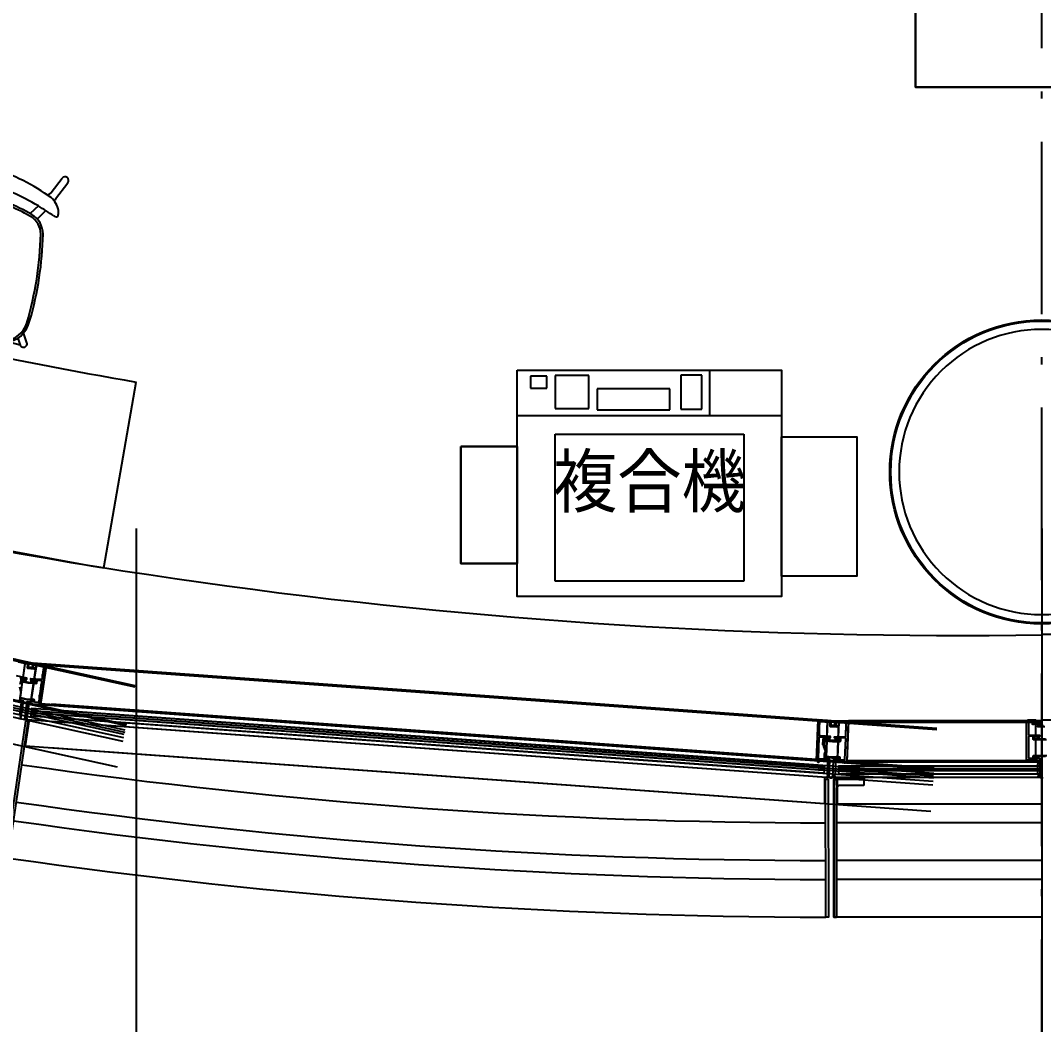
# Model space of a CAD drawing. Extents: x -120222 to -41942, y -19134 to 30932.
# Drawn here: x -90794 to -88083, y -8830 to -6168 of the extents above; entities that cross this region are included whole.
import ezdxf
from ezdxf.enums import TextEntityAlignment as Align

# ---------------------------------------------------------------- set-up
doc = ezdxf.new("R2010")
doc.units = 0
doc.header["$LTSCALE"] = 150
doc.header["$MEASUREMENT"] = 0
doc.header["$PDMODE"] = 1
doc.header["$PDSIZE"] = -2
doc.linetypes.add('ISO-10______', pattern=[4.699, 3.048, -0.762, 0.127, -0.762])
doc.layers.get('0').update_dxf_attribs({"linetype": 'CONTINUOUS'})
doc.layers.get('DEFPOINTS').update_dxf_attribs({"linetype": 'CONTINUOUS'})
for name, color, linetype in [('____-567', 7, 'CONTINUOUS'), ('_____', 7, 'CONTINUOUS'), ('_____-1', 7, 'CONTINUOUS'), ('____B', 7, 'CONTINUOUS'), ('___B', 7, 'CONTINUOUS')]:
    doc.layers.add(name, color=color, linetype=linetype)
doc.styles.get("Standard").update_dxf_attribs({"font": 'txt', "bigfont": 'BIGFONT.SHX'})
doc.dimstyles.new('KOYATSU-1', dxfattribs={"dimtxt": 116.375326, "dimasz": 75.111694, "dimexe": 0, "dimexo": 150, "dimgap": 150, "dimtad": 1, "dimdec": 1, "dimdsep": 46, "dimtxsty": 'Standard', "dimcen": 0, "dimadec": 0, "dimazin": 0, "dimtfac": 1, "dimtdec": 1, "dimtix": 1, "dimtmove": 2, "dimatfit": 3, "dimfxl": 1, "dimtolj": 1, "dimarcsym": 0})

# ---------------------------------------------------------------- blocks, each defined once
blk = doc.blocks.new('____-24')
at = {"color": 1, "linetype": 'Continuous'}
blk.add_line((-94538.6, -12665.5), (-94538.6, -12624), dxfattribs=at)
at = {"color": 1, "linetype": 'Continuous', "flags": 128}
blk.add_lwpolyline([(-94526.6, -12613.5), (-94526.6, -12613.5, -0.414214), (-94527.6, -12614.5), (-94555.6, -12614.5), (-94555.6, -12614.5, 0.414214), (-94557.6, -12616.5), (-94557.6, -12671), (-94557.6, -12671, 0.414214), (-94555.6, -12673), (-94528.6, -12673), (-94528.6, -12673, -0.414214), (-94527.6, -12674), (-94527.6, -12723.5), (-94527.6, -12723.5, -0.414214), (-94528.1, -12724), (-94532.1, -12724), (-94532.1, -12724, -0.414214), (-94532.6, -12723.5), (-94532.6, -12721.5), (-94532.6, -12721.5, -0.414214), (-94532.1, -12721), (-94531.6, -12721), (-94531.6, -12722), (-94529.9, -12722), (-94529.9, -12722, 0.414214), (-94529.4, -12721.5), (-94529.4, -12717), (-94529.4, -12717, 0.414214), (-94530.4, -12716), (-94532.1, -12716), (-94532.1, -12717), (-94532.6, -12717), (-94532.6, -12717, -0.414214), (-94533.1, -12716.5), (-94533.1, -12688.7), (-94532.3, -12688.7), (-94532.3, -12688.7, 0.414214), (-94531.8, -12688.2), (-94531.8, -12686.2), (-94531.8, -12686.2, 0.414214), (-94532.3, -12685.7), (-94532.6, -12685.7), (-94532.6, -12685.7, -0.414214), (-94533.1, -12685.2), (-94533.1, -12681), (-94533.1, -12681, 0.414214), (-94536.1, -12678), (-94556.3, -12678), (-94556.3, -12679.5), (-94555.4, -12679.5), (-94555.4, -12679.5, -0.414214), (-94555.1, -12679.8), (-94555.1, -12680.4), (-94555.1, -12680.4, -0.182676), (-94555.1, -12680.6), (-94555.9, -12681.5), (-94555.9, -12681.5, -0.451416), (-94558.2, -12681.5), (-94559, -12680.6), (-94559, -12680.6, -0.182676), (-94559.1, -12680.4), (-94559.1, -12679.8), (-94559.1, -12679.8, -0.414214), (-94558.8, -12679.5), (-94557.8, -12679.5), (-94557.8, -12678), (-94562.3, -12678), (-94562.3, -12678, -0.414214), (-94562.6, -12677.7), (-94562.6, -12574.5), (-94562.6, -12574.5, -0.414214), (-94562.1, -12574), (-94528.1, -12574), (-94528.1, -12574, -0.414214), (-94527.6, -12574.5), (-94527.6, -12584), (-94527.6, -12584, -0.414214), (-94528.1, -12584.5), (-94530.6, -12584.5), (-94530.6, -12584.5, -0.414214), (-94531.1, -12584), (-94531.1, -12578.5), (-94531.1, -12578.5, 0.414214), (-94531.6, -12578), (-94536, -12578), (-94536, -12578, 0.48712), (-94537, -12579.2), (-94537, -12579.2, -0.185154), (-94537.4, -12583), (-94537.4, -12583, -0.276984), (-94538.3, -12583.5), (-94539.9, -12583.5), (-94539.9, -12583.5, -0.697861), (-94540.3, -12582.6), (-94540.3, -12582.6, 0.059473), (-94539.8, -12582.1), (-94539.8, -12582.1, -0.246102), (-94539.4, -12581.9), (-94539.4, -12581.9, 0.345929), (-94538.7, -12581.4, 0.345929), (-94539.1, -12580.6), (-94539.1, -12580.6, -0.246102), (-94539.3, -12580.2), (-94539.3, -12580.2, 0.078486), (-94539.5, -12579.4), (-94539.5, -12579.4, -0.246102), (-94539.5, -12578.9), (-94539.5, -12578.9, 0.345929), (-94539.6, -12578, 0.345929), (-94540.5, -12577.9), (-94540.5, -12577.9, -0.246102), (-94540.9, -12578), (-94540.9, -12578, 0.212332), (-94543.2, -12578), (-94543.2, -12578, -0.246102), (-94543.6, -12577.9), (-94543.6, -12577.9, 0.345929), (-94544.5, -12578, 0.345929), (-94544.6, -12578.9), (-94544.6, -12578.9, -0.246102), (-94544.6, -12579.4), (-94544.6, -12579.4, 0.078486), (-94544.8, -12580.2), (-94544.8, -12580.2, -0.246102), (-94545.1, -12580.6), (-94545.1, -12580.6, 0.345929), (-94545.4, -12581.4, 0.345929), (-94544.7, -12581.9), (-94544.7, -12581.9, -0.246102), (-94544.3, -12582.1), (-94544.3, -12582.1, 0.059473), (-94543.8, -12582.6), (-94543.8, -12582.6, -0.697861), (-94544.2, -12583.5), (-94545.8, -12583.5), (-94545.8, -12583.5, -0.276984), (-94546.7, -12583), (-94546.7, -12583, -0.185154), (-94547.2, -12579.2), (-94547.2, -12579.2, 0.48712), (-94548.1, -12578), (-94557.6, -12578), (-94557.6, -12610), (-94557.6, -12610, 0.414214), (-94555.6, -12612), (-94527.6, -12612), (-94527.6, -12612, -0.414214), (-94526.6, -12613)], format="xyb", close=True, dxfattribs=at)
blk.add_lwpolyline([(-94538.6, -12612), (-94538.6, -12572), (-94560.1, -12572)], dxfattribs=at)
for points in [[(-94512.6, -12668.5), (-94535.9, -12668.5), (-94535.9, -12668.5, 0.414214), (-94536.4, -12669), (-94536.4, -12670.5), (-94536.4, -12670.5, -0.414214), (-94537.4, -12671.5), (-94538.6, -12671.5), (-94538.6, -12671.5, -0.414214), (-94539.4, -12670.7), (-94539.4, -12670.3), (-94539.4, -12670.3, -0.414214), (-94539.1, -12670), (-94538.4, -12670), (-94538.4, -12670, 0.414214), (-94537.9, -12669.5), (-94537.9, -12669), (-94537.9, -12669, 0.414214), (-94538.4, -12668.5), (-94542.8, -12668.5), (-94542.8, -12668.5, 0.414214), (-94543.3, -12669), (-94543.3, -12669.5), (-94543.3, -12669.5, 0.414214), (-94542.8, -12670), (-94542.1, -12670), (-94542.1, -12670, -0.414214), (-94541.8, -12670.3), (-94541.8, -12670.7), (-94541.8, -12670.7, -0.414214), (-94542.6, -12671.5), (-94543.8, -12671.5), (-94543.8, -12672), (-94543.8, -12672, -0.414214), (-94544.3, -12672.5), (-94544.8, -12672.5), (-94544.8, -12672.5, -0.414214), (-94545.3, -12672), (-94545.3, -12667.5), (-94545.3, -12667.5, -0.414214), (-94543.3, -12665.5), (-94509.1, -12665.5)], [(-94509.6, -12624), (-94543.3, -12624), (-94543.3, -12624, -0.414214), (-94545.3, -12622), (-94545.3, -12616.5), (-94545.3, -12616.5, -0.414214), (-94544.8, -12616), (-94544.3, -12616), (-94544.3, -12616, -0.414214), (-94543.8, -12616.5), (-94543.8, -12618), (-94541.1, -12618), (-94541.1, -12618, -0.414214), (-94540.8, -12618.3), (-94540.8, -12619.2), (-94540.8, -12619.2, -0.414214), (-94541.1, -12619.5), (-94543.3, -12619.5), (-94543.3, -12621), (-94543.3, -12621, 0.414214), (-94542.8, -12621.5), (-94532.8, -12621.5), (-94532.8, -12621.5, 0.414214), (-94532.3, -12621), (-94532.3, -12619.5), (-94534.5, -12619.5), (-94534.5, -12619.5, -0.414214), (-94534.8, -12619.2), (-94534.8, -12618.3), (-94534.8, -12618.3, -0.414214), (-94534.5, -12618), (-94531.8, -12618), (-94531.8, -12616.5), (-94531.8, -12616.5, -0.414214), (-94531.3, -12616), (-94530.8, -12616), (-94530.8, -12616, -0.414214), (-94530.3, -12616.5), (-94530.3, -12621), (-94530.3, -12621, 0.414214), (-94529.8, -12621.5), (-94512.6, -12621.5)], [(-94514.6, -12589.5), (-94532.3, -12589.5), (-94532.3, -12589.5, -0.414214), (-94534.1, -12587.7, -0.414214), (-94532.3, -12586), (-94517.6, -12586)]]:
    blk.add_lwpolyline(points, format="xyb", dxfattribs=at)
at = {"color": 1, "linetype": 'Continuous'}
blk.add_circle((-94522.6, -12724), 2, dxfattribs=at)
blk.add_circle((-94522.6, -12724), 2, dxfattribs=at)
blk = doc.blocks.new('____-25')
at = {"color": 1, "linetype": 'Continuous'}
for p, q in [((-99238.1, -11975.1), (-96926.6, -12483.8)), ((-99267.4, -12073), (-96948.5, -12583.4)), ((-97222.2, -12458.7), (-97216.8, -12420.9)), ((-97187.2, -12425.2), (-97192.8, -12462.9)), ((-97161.2, -12426.1), (-94800.4, -12596.9)), ((-95116.4, -12574), (-97147.2, -12427.1)), ((-97228.8, -12504.8), (-97224, -12470.6)), ((-97193.2, -12465.4), (-97201.7, -12523.5)), ((-97176.1, -12527.3), (-94807.8, -12698.6)), ((-95120, -12676), (-97147.6, -12529.4)), ((-95090.8, -12576.9), (-95092.2, -12614.9)), ((-95060.7, -12578), (-95062.1, -12616)), ((-95034.9, -12577), (-94522.6, -12577)), ((-95092.6, -12626.9), (-95094.1, -12668.4)), ((-95062.5, -12628), (-95064, -12669.5)), ((-95095.8, -12670.8), (-95095.8, -12675.8)), ((-95038.6, -12679), (-94522.6, -12679)), ((-95066.5, -12744), (-95066.5, -12729)), ((-94522.6, -12844), (-95066.5, -12844)), ((-94522.6, -12944), (-95066.5, -12944)), ((-94522.6, -12994), (-95066.5, -12994)), ((-94522.6, -13094), (-95066.5, -13094))]:
    blk.add_line(p, q, dxfattribs=at)
at = {"color": 1, "linetype": 'Continuous', "flags": 128}
for points in [[(-96925.9, -12480.9), (-99237.5, -11972.1), (-99268.3, -12075.9), (-96949.1, -12586.4)], [(-96951.7, -12598.1), (-99293.2, -12082.7), (-99294.5, -12088.6), (-96953, -12603.9)], [(-99304, -12111.1), (-99324, -12178.4), (-96973.2, -12695.7)], [(-99308.5, -12109.6), (-99308.6, -12110.1), (-96958.2, -12627.4)], [(-96954.3, -12609.8), (-99295.8, -12094.5), (-99297.5, -12102.3), (-96956, -12617.6)], [(-97234.8, -12566.5), (-97228.2, -12567.9), (-97221.4, -12521.3), (-97230.9, -12519.2), (-97216.3, -12417), (-97241.4, -12411.4)], [(-97211.5, -12569.9), (-97218.3, -12569.4), (-97211.5, -12522.7), (-97201.7, -12523.5), (-97186.6, -12421.3), (-97160.9, -12423.1)], [(-94800.2, -12593.9), (-97160.9, -12423.1), (-97176.5, -12530.3), (-94808, -12701.6)], [(-97147.2, -12424.1), (-95116.3, -12571), (-95120.2, -12679), (-97147.6, -12532.4)], [(-97232.2, -12483.5), (-97228.2, -12498.7), (-97230, -12511.3)], [(-94809.7, -12725.6), (-97201, -12552.6), (-97201.6, -12560.6), (-94810.3, -12733.5)], [(-94808.9, -12713.6), (-97200.2, -12540.6), (-97200.6, -12546.6), (-94809.3, -12719.6)], [(-97147.6, -12544.4), (-95098.8, -12692.6), (-95099.2, -12698.6), (-97147.6, -12550.4)], [(-97206.8, -12570.2), (-97216.8, -12639.7), (-94816.1, -12813.3)], [(-97211.4, -12569.4), (-97211.5, -12569.9), (-94811, -12743.5)], [(-97147.7, -12574.5), (-95092.4, -12723.2), (-95092.4, -12722.7)], [(-97147.6, -12556.4), (-95099.7, -12704.6), (-95100.3, -12712.6), (-97147.6, -12564.5)], [(-95092.4, -12723.2), (-95086, -12723.6), (-95084.3, -12676.6), (-95094.3, -12675.9), (-95090.7, -12572.9), (-95116.3, -12571)], [(-95069.6, -12724), (-95076, -12724), (-95074.3, -12677), (-95064.3, -12677), (-95060.5, -12574), (-95034.8, -12574)], [(-94522.6, -12574), (-95034.8, -12574), (-95038.8, -12682), (-94522.6, -12682)], [(-97152.7, -12644.3), (-95097.5, -12793), (-95097.5, -12722.8)], [(-94522.6, -12694), (-95061, -12694), (-95061, -12700), (-94522.6, -12700)], [(-94522.6, -12706), (-95061, -12706), (-95061, -12714), (-94522.6, -12714)], [(-95066.5, -12744), (-95066.5, -13094), (-95073.5, -13094), (-95073.5, -12729), (-95064.5, -12729)], [(-94522.6, -12724), (-95069.6, -12724), (-95069.6, -12723.5)], [(-94522.6, -12724), (-95064.5, -12724), (-95064.5, -12794), (-94522.6, -12794)]]:
    blk.add_lwpolyline(points, dxfattribs=at)
for points in [[(-97235.4, -12416.9), (-97210.9, -12422.2), (-97210.9, -12422.2, -0.393281), (-97210.1, -12423.4), (-97211.5, -12432.5), (-97211.5, -12432.5, 0.414214), (-97210.6, -12433.7), (-97193.8, -12436.1), (-97193.8, -12436.1, 0.414214), (-97192.1, -12434.9, 0.414214), (-97193.4, -12433.2), (-97207.7, -12431.1), (-97207.7, -12431.1, -0.414214), (-97208.1, -12430.5), (-97206.5, -12419.6), (-97206.5, -12419.6, 0.393281), (-97206.9, -12419), (-97240.2, -12411.7)], [(-97250.7, -12520), (-97228.4, -12524.9), (-97228.4, -12524.9, -0.393281), (-97227.6, -12526), (-97232, -12555.8)], [(-97230.2, -12559.3, -0.414214), (-97229.4, -12560.5), (-97230.3, -12564.4)], [(-97233.8, -12566.7), (-97228.7, -12567.8), (-97228.7, -12567.8, 0.435461), (-97228.1, -12567.4), (-97221.5, -12522.2), (-97221.5, -12522.2, 0.393281), (-97222.3, -12521.1), (-97232.7, -12518.8)], [(-97229.7, -12460.6, -0.414214), (-97228.5, -12459.8), (-97213.4, -12463.2), (-97213.4, -12463.2, 0.435461), (-97212.8, -12462.7), (-97212.6, -12461.3), (-97212.6, -12461.3, 0.393281), (-97213, -12460.7), (-97240.1, -12454.7)], [(-97229.6, -12511.8), (-97215.4, -12514.9), (-97195.1, -12516.4), (-97195.1, -12516.4, -0.414214), (-97193.3, -12518.6), (-97193.5, -12521.6), (-97193.5, -12521.6, -0.414214), (-97194.6, -12522.5), (-97196.3, -12522.4), (-97196.3, -12522.4, -0.414214), (-97197, -12521.5), (-97197, -12521.1), (-97197, -12521.1, -0.414214), (-97196.6, -12520.8), (-97195.9, -12520.9), (-97195.9, -12520.9, 0.414214), (-97195.4, -12520.4), (-97195.4, -12519.9), (-97195.4, -12519.9, 0.414214), (-97195.8, -12519.4), (-97200.2, -12519.1), (-97200.2, -12519.1, 0.414214), (-97200.8, -12519.5), (-97200.8, -12520), (-97200.8, -12520, 0.414214), (-97200.3, -12520.6), (-97199.6, -12520.6), (-97199.6, -12520.6, -0.414214), (-97199.4, -12520.9), (-97199.4, -12521.3), (-97199.4, -12521.3, -0.414214), (-97200.2, -12522.1), (-97201.4, -12522), (-97201.4, -12522, -0.414214), (-97202.4, -12520.9), (-97202.2, -12518.9), (-97202.2, -12518.9, 0.414214), (-97202.7, -12518.4), (-97215.7, -12517.4), (-97232.4, -12513.8)], [(-97229.9, -12461.6, -0.414214), (-97229.3, -12461.2), (-97228.8, -12461.3), (-97228.8, -12461.3, -0.414214), (-97228.5, -12461.9), (-97228.8, -12463.4), (-97226.1, -12463.9), (-97226.1, -12463.9, -0.414214), (-97225.9, -12464.3), (-97226.1, -12465.2), (-97226.1, -12465.2, -0.414214), (-97226.5, -12465.4), (-97228.6, -12464.9), (-97228.9, -12466.4), (-97228.9, -12466.4, 0.414214), (-97228.6, -12467), (-97218.8, -12469.1), (-97218.8, -12469.1, 0.414214), (-97218.2, -12468.8), (-97217.9, -12467.3), (-97220, -12466.8), (-97220, -12466.8, -0.414214), (-97220.3, -12466.5), (-97220.1, -12465.6), (-97220.1, -12465.6, -0.414214), (-97219.7, -12465.4), (-97217.1, -12465.9), (-97216.7, -12464.5), (-97216.7, -12464.5, -0.414214), (-97216.1, -12464.1), (-97215.7, -12464.2), (-97215.7, -12464.2, -0.414214), (-97215.3, -12464.8), (-97216.2, -12469.2), (-97216.2, -12469.2, 0.414214), (-97215.9, -12469.8), (-97209, -12471.3), (-97202, -12471.8), (-97202, -12471.8, 0.414214), (-97201.5, -12471.3), (-97201.2, -12466.9), (-97201.2, -12466.9, -0.414214), (-97200.6, -12466.4), (-97200.2, -12466.4), (-97200.2, -12466.4, -0.414214), (-97199.7, -12467), (-97199.8, -12468.5), (-97197.1, -12468.7), (-97197.1, -12468.7, -0.414214), (-97196.8, -12469), (-97196.9, -12469.9), (-97196.9, -12469.9, -0.414214), (-97197.2, -12470.1), (-97199.4, -12470), (-97199.5, -12471.5), (-97199.5, -12471.5, 0.414214), (-97199.1, -12472), (-97189.1, -12472.7), (-97189.1, -12472.7, 0.414214), (-97188.5, -12472.3), (-97188.4, -12470.8), (-97190.6, -12470.6), (-97190.6, -12470.6, -0.414214), (-97190.9, -12470.3), (-97190.8, -12469.4), (-97190.8, -12469.4, -0.414214), (-97190.5, -12469.1), (-97187.8, -12469.3), (-97187.7, -12467.8), (-97187.7, -12467.8, -0.414214), (-97187.2, -12467.4), (-97186.7, -12467.4), (-97186.7, -12467.4, -0.414214), (-97186.2, -12467.9), (-97186.6, -12473.4), (-97186.6, -12473.4, -0.414214), (-97188.8, -12475.3), (-97209.4, -12473.8), (-97228.6, -12469.5), (-97228.6, -12469.5, 0.414214), (-97229.2, -12469.9), (-97230.8, -12477.1)], [(-95111.6, -12597.7), (-95111.8, -12597.5), (-95111.5, -12597.3), (-95111.4, -12592.7), (-95111.6, -12592.5), (-95111.4, -12592.3), (-95110.8, -12576.5), (-95110.8, -12576.5, -0.42499), (-95109.7, -12575.5), (-95084.8, -12577.3), (-95084.8, -12577.3, -0.403519), (-95083.9, -12578.4), (-95084.2, -12587.5), (-95084.2, -12587.5, 0.414214), (-95083.2, -12588.5), (-95066.2, -12589.1), (-95066.2, -12589.1, 0.414214), (-95064.7, -12587.7), (-95064.7, -12587.7, 0.414214), (-95066.1, -12586.1), (-95066.1, -12586.1), (-95080.6, -12585.6), (-95080.6, -12585.6, -0.414214), (-95081.1, -12585.1), (-95080.7, -12574.1), (-95080.7, -12574.1, 0.403519), (-95081.2, -12573.6), (-95115.1, -12571.1), (-95115.1, -12571.1, 0.42499), (-95115.6, -12571.6), (-95119.4, -12678.6), (-95119.4, -12678.6, 0.403519), (-95119, -12679.1), (-95115.2, -12679.4), (-95115.3, -12680.9), (-95116.3, -12680.8), (-95116.3, -12680.8, 0.414214), (-95116.6, -12681.1), (-95116.6, -12681.7), (-95116.6, -12681.7, 0.182676), (-95116.6, -12681.9), (-95115.8, -12682.9), (-95115.8, -12682.9, 0.451416), (-95113.6, -12683), (-95112.7, -12682.2), (-95112.7, -12682.2, 0.182676), (-95112.6, -12682), (-95112.6, -12681.4), (-95112.6, -12681.4, 0.414214), (-95112.9, -12681.1), (-95113.8, -12681), (-95113.7, -12679.5), (-95091, -12681.2), (-95091, -12681.2, -0.403519), (-95090, -12682.2), (-95091.1, -12712.2), (-95091.4, -12715.9), (-95091.4, -12715.9, 0.414214), (-95091.1, -12716.2), (-95089.9, -12716.3), (-95089.9, -12715.6), (-95089.9, -12715.6, -0.414214), (-95089.5, -12715.3), (-95088.8, -12715.4), (-95088.8, -12715.4, -0.414214), (-95087.9, -12716.5), (-95088.2, -12720.5), (-95088.2, -12720.5, -0.414214), (-95089.3, -12721.4), (-95090, -12721.3), (-95090, -12721.3, -0.414214), (-95090.2, -12721), (-95090.2, -12720.3), (-95091.4, -12720.2), (-95091.4, -12720.2, 0.414214), (-95091.7, -12720.5), (-95091.9, -12722.7), (-95091.9, -12722.7, 0.414214), (-95091.4, -12723.2), (-95086.5, -12723.6), (-95086.5, -12723.6, 0.42499), (-95086, -12723.1), (-95084.4, -12677.6), (-95084.4, -12677.6, 0.403519), (-95085.3, -12676.5), (-95095.9, -12675.8), (-95095.9, -12675.8, -0.403519), (-95096.8, -12674.8), (-95096.3, -12661.2), (-95096.3, -12661.2, 0.414214), (-95096.8, -12660.7), (-95098.8, -12660.6), (-95099.3, -12661.1), (-95099.6, -12668.6), (-95099.1, -12669.1), (-95099.3, -12674.5), (-95099.3, -12674.5, -0.42499), (-95100.4, -12675.5), (-95113.3, -12674.5), (-95113.3, -12674.5, -0.403519), (-95114.3, -12673.5), (-95112.3, -12618), (-95112.3, -12618, -0.42499), (-95110.1, -12616.1), (-95102.9, -12616.6), (-95102.9, -12616.6, -0.414214), (-95102, -12617.7), (-95102.6, -12626.2), (-95103.2, -12626.6), (-95103.7, -12633.6), (-95103.2, -12634.1), (-95101.2, -12634.3), (-95101.2, -12634.3, 0.414214), (-95100.7, -12633.8), (-95099.5, -12617.9), (-95099.5, -12617.9, -0.414214), (-95098.5, -12616.9), (-95082.8, -12618.1), (-95082.8, -12618.1, 0.42499), (-95082.2, -12617.6), (-95082.2, -12616.1), (-95082.2, -12616.1, 0.403519), (-95082.7, -12615.6), (-95110.2, -12613.6), (-95110.2, -12613.6, -0.403519), (-95112, -12611.5), (-95111.6, -12597.7)], [(-95041.5, -12600.3), (-95041.3, -12600.1), (-95041.5, -12599.9), (-95041.3, -12595.3), (-95041.1, -12595.1), (-95041.3, -12594.9), (-95040.7, -12579), (-95040.7, -12579, 0.42499), (-95041.7, -12578), (-95066.7, -12578), (-95066.7, -12578, 0.403519), (-95067.7, -12578.9), (-95067.9, -12583.1), (-95067.9, -12583.1, -0.414214), (-95068.9, -12584), (-95069.9, -12584), (-95069.9, -12584, -0.414214), (-95070.9, -12583), (-95070.5, -12574.5), (-95070.5, -12574.5, -0.403519), (-95070, -12574), (-95036, -12574), (-95036, -12574, -0.42499), (-95035.5, -12574.5), (-95039.4, -12681.5), (-95039.4, -12681.5, -0.403519), (-95039.9, -12682), (-95043.7, -12682), (-95043.7, -12683.5), (-95042.8, -12683.5), (-95042.8, -12683.5, -0.414214), (-95042.5, -12683.8), (-95042.5, -12684.4), (-95042.5, -12684.4, -0.182676), (-95042.5, -12684.6), (-95043.3, -12685.5), (-95043.3, -12685.5, -0.451416), (-95045.6, -12685.5), (-95046.4, -12684.6), (-95046.4, -12684.6, -0.182676), (-95046.5, -12684.4), (-95046.5, -12683.8), (-95046.5, -12683.8, -0.414214), (-95046.2, -12683.5), (-95045.2, -12683.5), (-95045.2, -12682), (-95068, -12682), (-95068, -12682, 0.403519), (-95069, -12682.9), (-95070.1, -12713), (-95070.1, -12716.7), (-95070.1, -12716.7, -0.414214), (-95070.4, -12717), (-95071.6, -12717), (-95071.6, -12716.3), (-95071.6, -12716.3, 0.414214), (-95071.9, -12716), (-95072.6, -12716), (-95072.6, -12716, 0.414214), (-95073.6, -12717), (-95073.6, -12721), (-95073.6, -12721, 0.414214), (-95072.6, -12722), (-95071.9, -12722), (-95071.9, -12722, 0.414214), (-95071.6, -12721.7), (-95071.6, -12721), (-95070.4, -12721), (-95070.4, -12721, -0.414214), (-95070.1, -12721.3), (-95070.1, -12723.5), (-95070.1, -12723.5, -0.414214), (-95070.6, -12724), (-95075.5, -12724), (-95075.5, -12724, -0.42499), (-95076, -12723.5), (-95074.3, -12677.9), (-95074.3, -12677.9, -0.403519), (-95073.3, -12677), (-95045.2, -12677), (-95045.2, -12677, 0.403519), (-95044.2, -12676), (-95042.2, -12620.6), (-95042.2, -12620.6, 0.42499), (-95044.2, -12618.5), (-95071.6, -12618.5), (-95071.6, -12618.5, -0.42499), (-95072.1, -12618), (-95072.1, -12616.5), (-95072.1, -12616.5, -0.403519), (-95071.6, -12616), (-95044, -12616), (-95044, -12616, 0.403519), (-95042, -12614.1), (-95041.5, -12600.3)]]:
    blk.add_lwpolyline(points, format="xyb", dxfattribs=at)
for points in [[(-97169.6, -12444.7), (-97169.9, -12444.9), (-97170.8, -12451.5), (-97171.1, -12451.5), (-97171.1, -12451.5, 0.414214), (-97171.7, -12451.9), (-97172.4, -12462.4), (-97172.4, -12462.6), (-97172.4, -12462.6, -0.393281), (-97174.6, -12464.3), (-97202.2, -12462.3), (-97202.2, -12462.3, 0.393281), (-97202.8, -12462.7), (-97203, -12464.2), (-97203, -12464.2, 0.435461), (-97202.5, -12464.7), (-97175.2, -12466.7), (-97175.2, -12466.7, -0.435461), (-97173.4, -12469), (-97174.7, -12478.3), (-97175, -12478.3), (-97175, -12478.3, 0.414214), (-97175.5, -12478.7), (-97176.3, -12489.2), (-97178.8, -12506.1), (-97179, -12506), (-97179, -12506, 0.414214), (-97179.6, -12506.5), (-97180.3, -12517), (-97181.4, -12524), (-97181.4, -12524, -0.393281), (-97182.4, -12524.9), (-97210.6, -12522.8), (-97210.6, -12522.8, 0.393281), (-97211.6, -12523.7), (-97218.2, -12568.9), (-97218.2, -12568.9, 0.435461), (-97217.7, -12569.4), (-97212.5, -12569.8), (-97212.5, -12569.8, 0.414214), (-97211.9, -12569.3), (-97211.8, -12567.1), (-97211.8, -12567.1, 0.414214), (-97212.1, -12566.8), (-97213.2, -12566.7), (-97213.3, -12567.4), (-97213.3, -12567.4, -0.414214), (-97213.6, -12567.7), (-97214.3, -12567.7), (-97214.3, -12567.7, -0.414214), (-97215.2, -12566.6), (-97215, -12562.6), (-97215, -12562.6, -0.414214), (-97213.9, -12561.7), (-97213.2, -12561.7), (-97213.2, -12561.7, -0.414214), (-97212.9, -12562), (-97213, -12562.7), (-97211.8, -12562.8), (-97211.8, -12562.8, 0.414214), (-97211.4, -12562.6), (-97211.2, -12558.9), (-97206.8, -12529), (-97206.8, -12529, -0.393281), (-97205.8, -12528.2), (-97182.9, -12529.8), (-97183.1, -12531.3), (-97184, -12531.3), (-97184, -12531.3, 0.414214), (-97184.3, -12531.5), (-97184.4, -12532.1), (-97184.4, -12532.1, 0.182676), (-97184.3, -12532.3), (-97183.6, -12533.3), (-97183.6, -12533.3, 0.451416), (-97181.3, -12533.4), (-97180.5, -12532.6), (-97180.5, -12532.6, 0.182676), (-97180.4, -12532.4), (-97180.3, -12531.8), (-97180.3, -12531.8, 0.414214), (-97180.6, -12531.5), (-97181.6, -12531.4), (-97181.4, -12529.9), (-97177.7, -12530.2), (-97177.7, -12530.2, 0.393281), (-97177.1, -12529.8), (-97161.7, -12423.6), (-97161.7, -12423.6, 0.435461), (-97162.2, -12423), (-97196.2, -12420.6), (-97196.2, -12420.6, 0.393281), (-97196.7, -12421), (-97197.9, -12429.5), (-97197.9, -12429.5, 0.414214), (-97197.1, -12430.6), (-97196.1, -12430.7), (-97196.1, -12430.7, 0.414214), (-97195, -12429.9), (-97194.4, -12425.7), (-97194.4, -12425.7, -0.393281), (-97193.3, -12424.8), (-97168.3, -12426.6), (-97168.3, -12426.6, -0.435461), (-97167.4, -12427.8), (-97169.8, -12444.5)], [(-95098.4, -12634.5), (-95098.2, -12634.3), (-95097.7, -12627), (-95097.7, -12627, -0.414214), (-95097.2, -12626.6), (-95077.6, -12628), (-95057, -12628), (-95057, -12628, 0.414214), (-95055, -12626), (-95055, -12620.5), (-95055, -12620.5, 0.414214), (-95055.5, -12620), (-95056, -12620), (-95056, -12620, 0.414214), (-95056.5, -12620.5), (-95056.5, -12622), (-95059.2, -12622), (-95059.2, -12622, 0.414214), (-95059.5, -12622.3), (-95059.5, -12623.2), (-95059.5, -12623.2, 0.414214), (-95059.2, -12623.5), (-95057, -12623.5), (-95057, -12625), (-95057, -12625, -0.414214), (-95057.5, -12625.5), (-95067.5, -12625.5), (-95067.5, -12625.5, -0.414214), (-95068, -12625), (-95068, -12623.5), (-95065.8, -12623.5), (-95065.8, -12623.5, 0.414214), (-95065.5, -12623.2), (-95065.5, -12622.3), (-95065.5, -12622.3, 0.414214), (-95065.8, -12622), (-95068.5, -12622), (-95068.5, -12620.5), (-95068.5, -12620.5, 0.414214), (-95069, -12620), (-95069.5, -12620), (-95069.5, -12620, 0.414214), (-95070, -12620.5), (-95070, -12625), (-95070, -12625, -0.414214), (-95070.5, -12625.5), (-95077.5, -12625.5), (-95084.5, -12625), (-95084.5, -12625, -0.414214), (-95085, -12624.4), (-95084.6, -12619.9), (-95084.6, -12619.9, 0.414214), (-95085.1, -12619.4), (-95085.6, -12619.4), (-95085.6, -12619.4, 0.414214), (-95086.1, -12619.8), (-95086.2, -12621.3), (-95088.9, -12621.1), (-95088.9, -12621.1, 0.414214), (-95089.3, -12621.4), (-95089.3, -12622.3), (-95089.3, -12622.3, 0.414214), (-95089, -12622.6), (-95086.9, -12622.8), (-95087, -12624.3), (-95087, -12624.3, -0.414214), (-95087.5, -12624.8), (-95097.5, -12624), (-95097.5, -12624, -0.414214), (-95097.9, -12623.5), (-95097.8, -12622), (-95095.6, -12622.2), (-95095.6, -12622.2, 0.414214), (-95095.3, -12621.9), (-95095.2, -12621), (-95095.2, -12621, 0.414214), (-95095.5, -12620.7), (-95098.2, -12620.5), (-95098.1, -12619), (-95098.1, -12619, 0.414214), (-95098.6, -12618.4), (-95099.1, -12618.4), (-95099.1, -12618.4, 0.414214), (-95099.6, -12618.9), (-95100.7, -12634.6), (-95102.7, -12634.5), (-95102.7, -12634.5, 0.414214), (-95103.3, -12634.9), (-95103.4, -12636.4), (-95103.4, -12636.4, 0.414214), (-95102.9, -12637), (-95100.9, -12637.1), (-95101.2, -12641.3), (-95096.1, -12655.7), (-95096.2, -12657.9), (-95098.2, -12657.9), (-95098.2, -12657.9, 0.414214), (-95098.7, -12658.3), (-95098.8, -12659.8), (-95098.8, -12659.8, 0.414214), (-95098.3, -12660.4), (-95096.3, -12660.4), (-95096.6, -12670.2), (-95096.6, -12670.2, 0.403519), (-95096.2, -12670.8), (-95079.2, -12672), (-95066.1, -12672), (-95066.1, -12672, -0.414214), (-95065.6, -12672.5), (-95065.6, -12674.5), (-95065.6, -12674.5, 0.414214), (-95064.6, -12675.5), (-95063.4, -12675.5), (-95063.4, -12675.5, 0.414214), (-95062.6, -12674.7), (-95062.6, -12674.3), (-95062.6, -12674.3, 0.414214), (-95062.9, -12674), (-95063.6, -12674), (-95063.6, -12674, -0.414214), (-95064.1, -12673.5), (-95064.1, -12673), (-95064.1, -12673, -0.414214), (-95063.6, -12672.5), (-95059.2, -12672.5), (-95059.2, -12672.5, -0.414214), (-95058.7, -12673), (-95058.7, -12673.5), (-95058.7, -12673.5, -0.414214), (-95059.2, -12674), (-95059.9, -12674), (-95059.9, -12674, 0.414214), (-95060.2, -12674.3), (-95060.2, -12674.7), (-95060.2, -12674.7, 0.414214), (-95059.4, -12675.5), (-95057.7, -12675.5), (-95057.7, -12675.5, 0.414214), (-95056.7, -12674.5), (-95056.7, -12671.5), (-95056.7, -12671.5, 0.414214), (-95058.7, -12669.5), (-95079.1, -12669.5), (-95093.6, -12668.4), (-95093.6, -12668.4, -0.403519), (-95094, -12667.9), (-95093.6, -12655.3), (-95098.7, -12641), (-95098.6, -12639.7), (-95098.8, -12639.5), (-95098.6, -12639.3), (-95098.2, -12634.7)], [(-94993.5, -12730), (-94993.5, -12730, 0.414214), (-94994.5, -12729), (-95072.5, -12729), (-95072.5, -12729, 0.414214), (-95073.5, -12730), (-95073.5, -13094), (-95066.5, -13094), (-95066.5, -12751), (-95059.5, -12744), (-94994.5, -12744), (-94994.5, -12744, 0.414214), (-94993.5, -12743)]]:
    blk.add_lwpolyline(points, format="xyb", close=True, dxfattribs=at)
for points in [[(-97192.9, -12550.7), (-97192.8, -12549.7), (-97191.1, -12547.3), (-97200.6, -12546.6), (-97201, -12552.6), (-97191.5, -12553.3)], [(-97192.9, -12550.7), (-97192.8, -12549.7), (-97191.1, -12547.3), (-97186.1, -12547.6), (-97186.6, -12553.6), (-97191.5, -12553.3)], [(-97216.5, -12574.5), (-97269, -12936.3), (-97262.1, -12937.3), (-97209.5, -12575)], [(-95107.5, -12701.5), (-95107.4, -12700.5), (-95108.7, -12697.9), (-95113.7, -12697.6), (-95114.1, -12703.5), (-95109.2, -12703.9)], [(-95107.5, -12701.5), (-95107.4, -12700.5), (-95108.7, -12697.9), (-95099.2, -12698.6), (-95099.7, -12704.6), (-95109.2, -12703.9)], [(-95053, -12703.5), (-95053, -12702.5), (-95051.5, -12700), (-95061, -12700), (-95061, -12706), (-95051.5, -12706)], [(-95053, -12703.5), (-95053, -12702.5), (-95051.5, -12700), (-95046.5, -12700), (-95046.5, -12706), (-95051.5, -12706)], [(-95088.5, -12728.5), (-95088.2, -13094), (-95095.2, -13094), (-95095.5, -12728.5)], [(-94993.5, -12724), (-94993.5, -12729), (-95063.5, -12729), (-95063.5, -12724)]]:
    blk.add_lwpolyline(points, close=True, dxfattribs=at)
at = {"color": 1, "linetype": 'Continuous'}
blk.add_circle((-95081, -12724), 2, dxfattribs=at)
for radius, start, end in [(15000, 261.78078, 269.94778), (15100, 261.7805, 269.94845), (15150, 261.78036, 269.94879), (15250, 261.78008, 269.94946)]:
    blk.add_arc((-95081.7, 2156), radius, start, end, dxfattribs=at)
blk = doc.blocks.new('____-26')
at = {"color": 1}
blk.add_blockref('____-25', (0, 0), dxfattribs=at)
blk = doc.blocks.new('____-27')
at = {"color": 1}
blk.add_blockref('____-26', (0, 0), dxfattribs=at)
blk = doc.blocks.new('____-28')
at = {"color": 1}
for name in ['____-27', '____-24']:
    blk.add_blockref(name, (0, 0), dxfattribs=at)
blk = doc.blocks.new('____-29')
at = {"color": 1, "linetype": 'Continuous', "flags": 128}
blk.add_lwpolyline([(-94144.6, -11914), (-94144.6, -11914, 0.414214), (-94522.6, -11536, 0.414214), (-94900.6, -11914), (-94900.6, -11914, 0.414214), (-94522.6, -12292, 0.414214), (-94144.6, -11914)], format="xyb", close=True, dxfattribs=at)
at = {"color": 1, "linetype": 'Continuous'}
for radius in [403, 400]:
    blk.add_circle((-94522.6, -11914), radius, dxfattribs=at)
blk = doc.blocks.new('____-52')
at = {"color": 1, "linetype": 'Continuous'}
blk.add_line((-94521.1, -12570.4), (-94521.1, -12345.6), dxfattribs=at)
at = {"color": 1, "linetype": 'Continuous', "flags": 128}
blk.add_lwpolyline([(-94521.1, -12344), (-92124.1, -12344), (-92124.1, -12572), (-94521.1, -12572)], close=True, dxfattribs=at)
blk = doc.blocks.new('____-54')
at = {"color": 1, "linetype": 'Continuous'}
for p, q in [((-94521.1, -12344), (-75365.1, -12344)), ((-94521.1, -12572), (-94521.1, -12344))]:
    blk.add_line(p, q, dxfattribs=at)
blk.add_arc((-94740, 2070.8), 14418.1, 235.41041, 270.87027, dxfattribs=at)
at = {"color": 1}
blk.add_blockref('____-52', (0, 0), dxfattribs=at)
blk = doc.blocks.new('____-167')
at = {"color": 1}
for name in ['____-54', '____-28', '____-29']:
    blk.add_blockref(name, (0, 0), dxfattribs=at)
blk = doc.blocks.new('____-384')
at = {"color": 1, "linetype": 'Continuous'}
for p, q in [((-94857.6, -8094), (-94857.6, -10894)), ((-94857.6, -10894), (-94857.6, -8094)), ((-94857.6, -10894), (-93457.6, -10894))]:
    blk.add_line(p, q, dxfattribs=at)
at = {"color": 1, "linetype": 'Continuous', "flags": 128}
blk.add_lwpolyline([(-94857.6, -8094), (-93457.6, -8094), (-93457.6, -10894), (-94857.6, -10894)], close=True, dxfattribs=at)
blk = doc.blocks.new('____-405')
at = {"color": 1}
blk.add_blockref('____-384', (0, 0), dxfattribs=at)
blk = doc.blocks.new('____-471')
at = {"color": 1, "linetype": 'Continuous'}
for p, q in [((-95834.7, -11659.6), (-95877.7, -11659.6)), ((-95877.7, -11659.6), (-95877.7, -11692.1)), ((-95834.7, -11692.1), (-95834.7, -11659.6)), ((-95722.6, -11657.9), (-95812.6, -11657.9)), ((-95812.6, -11657.9), (-95812.6, -11746.1)), ((-95722.6, -11746.1), (-95722.6, -11657.9)), ((-95423.7, -11657), (-95478.9, -11657)), ((-95478.9, -11657), (-95478.9, -11747.6)), ((-95423.7, -11747.6), (-95423.7, -11657)), ((-95402.6, -11765.1), (-95402.6, -11644)), ((-95877.7, -11692.1), (-95834.7, -11692.1)), ((-95508.7, -11693.7), (-95700.9, -11693.7)), ((-95700.9, -11693.7), (-95700.9, -11749.3)), ((-95508.7, -11749.3), (-95508.7, -11693.7)), ((-95212.6, -11765.1), (-95912.6, -11765.1)), ((-95812.6, -11746.1), (-95722.6, -11746.1)), ((-95700.9, -11749.3), (-95508.7, -11749.3)), ((-95478.9, -11747.6), (-95423.7, -11747.6)), ((-95812.6, -12203.6), (-95812.6, -11813.6)), ((-95812.6, -11813.6), (-95312.6, -11813.6)), ((-95312.6, -11813.6), (-95312.6, -12203.6)), ((-95912.6, -11846.6), (-96062.6, -11846.6)), ((-96062.6, -11846.6), (-96062.6, -12156.6)), ((-96062.6, -12156.6), (-95912.6, -12156.6)), ((-95312.6, -12203.6), (-95812.6, -12203.6))]:
    blk.add_line(p, q, dxfattribs=at)
at = {"color": 1, "linetype": 'Continuous', "flags": 128}
for points in [[(-95912.6, -11644), (-95212.6, -11644), (-95212.6, -12244), (-95912.6, -12244)], [(-95212.6, -11820.6), (-95012.6, -11820.6), (-95012.6, -12190.6), (-95212.6, -12190.6)], [(-96062.6, -11846.6), (-95912.6, -11846.6), (-95912.6, -12156.6), (-96062.6, -12156.6)]]:
    blk.add_lwpolyline(points, close=True, dxfattribs=at)
blk = doc.blocks.new('____-472')
at = {"color": 1, "linetype": 'Continuous'}
for p, q in [((-98530, -10834.9), (-98538.5, -10781.8)), ((-98511.7, -10826.3), (-98519.3, -10778.7)), ((-98530, -10834.9), (-98530.1, -10837.7)), ((-98530.1, -10837.7), (-98529.8, -10841.6)), ((-98511.7, -10826.3), (-98509.1, -10832.5)), ((-98509.1, -10832.5), (-98508.3, -10836.4)), ((-98499, -10873.1), (-98489.7, -10901.6)), ((-98333.1, -10847.5), (-98445.3, -11287.9)), ((-98513.4, -10905.3), (-98522.2, -10874.9)), ((-98166, -10914.4), (-98136.6, -10876.2)), ((-98154.1, -10930.7), (-98121.2, -10888.1)), ((-98171.3, -10918.6), (-98173.9, -10921.6)), ((-98166, -10914.4), (-98171.3, -10918.6)), ((-98199.6, -10949.4), (-98221.4, -10969.9)), ((-98155.3, -10933.2), (-98157.5, -10936.4)), ((-98154.1, -10930.7), (-98155.3, -10933.2)), ((-98202.3, -10984.6), (-98180, -10962)), ((-98646, -11206.2), (-98625.8, -11187.7)), ((-98619, -11207.4), (-98633.3, -11220.3)), ((-98247.8, -11318.5), (-98633.3, -11220.3)), ((-98254.2, -11300.3), (-98247.8, -11318.5)), ((-98229.9, -11312.2), (-98238.8, -11286.3))]:
    blk.add_line(p, q, dxfattribs=at)
for centre, radius, start, end in [((-98528.9, -10780.3), 9.73, 9.6014, 188.8046), ((-98504.2, -10900.7), 64.4, 93.5806, 129.4889), ((-98451, -11320.3), 487.2, 75.9918, 96.7474), ((-98548.8, -10871.4), 8.35, 153.4403, 200.8613), ((-98511.2, -10885.7), 48.6, 134.3652, 158.1211), ((-97661.1, -22225), 11382.8, 94.22146, 94.46737), ((-98477.4, -11500.2), 627.4, 77.6458, 91.9742), ((-98455.7, -11319.1), 487.2, 54.667, 75.4226), ((-98129, -10882.2), 9.73, 322.6097, 141.813), ((-98553.8, -10873.3), 3, 200.8613, 254.4943), ((-98549.3, -10857.1), 19.8, 254.4943, 274.6019), ((-98518.6, -11489.7), 627.4, 59.4401, 73.7686), ((-98492.6, -10962.5), 60.9, 91.7215, 151.3679), ((-98492.5, -10962.5), 54.9, 91.7542, 151.1885), ((-98481.6, -11390.5), 489, 74.5528, 91.5031), ((-98481.6, -11390.5), 483, 74.5528, 91.5031), ((-98462.4, -11395.4), 483, 59.9113, 76.8615), ((-98462.4, -11395.4), 489, 59.9113, 76.8615), ((-98208.2, -10976.1), 64.4, 21.9254, 57.8338), ((-97727.8, -11352.2), 919.2, 152.8897, 167.2962), ((-97727.8, -11352.2), 913.2, 152.8897, 167.8813), ((-104366.9, -20516.6), 11382.8, 56.94697, 57.19289), ((-98194.9, -10966.3), 48.6, 353.2932, 17.0492), ((-98248, -11024.8), 54.9, 0.0409, 59.6652), ((-98248, -11024.8), 60.9, 359.9442, 59.6899), ((-98147.7, -10959.4), 19.8, 236.8125, 256.9201), ((-98151.5, -10975.8), 3, 256.9201, 310.553), ((-98155, -10971.7), 8.35, 310.553, 357.974), ((-99106, -11001.1), 913.2, 343.5331, 358.5246), ((-99106, -11001.1), 919.2, 344.1181, 358.5246), ((-98535.8, -11172), 91.3, 166.1237, 194.0412), ((-98557.1, -11174.2), 65, 167.8813, 238.3518), ((-98575.9, -11182), 50, 194.0412, 234.2829), ((-98639, -11212.7), 9.74, 159.5278, 281.2419), ((-98640.6, -11212.1), 8, 132.3126, 159.5278), ((-98638.6, -11214.4), 8, 281.2419, 312.2091), ((-98478, -11045.8), 217.8, 234.2829, 245.582), ((-98478, -11045.8), 215.8, 238.3518, 245.582), ((-98248.1, -10542.4), 771.1, 245.4897, 255.1834), ((-98248.1, -10542.4), 769.1, 245.4897, 255.1834), ((-98310.3, -11229.4), 91.3, 317.3731, 345.2907), ((-98292.6, -11241.5), 65, 273.0626, 343.5331), ((-98261.7, -10539), 771.1, 256.2309, 265.9246), ((-98261.7, -10539), 769.1, 256.2309, 265.9246), ((-98300.7, -11091), 217.8, 265.8324, 277.1314), ((-98300.7, -11091), 215.8, 265.8324, 273.0626), ((-98279.8, -11257.4), 50, 277.1314, 317.3731), ((-98240.3, -11315.9), 8, 199.2052, 230.1725), ((-98239.2, -11314.5), 9.74, 230.1725, 351.8865), ((-98237.4, -11314.8), 8, 351.8865, 19.1018)]:
    blk.add_arc(centre, radius, start, end, dxfattribs=at)
at = {"color": 2, "linetype": 'Continuous'}
blk.add_point((-98445.2, -11288), dxfattribs=at)
blk = doc.blocks.new('____-473')
at = {"color": 1, "linetype": 'Continuous'}
for p, q in [((-97512.5, -11094.2), (-97521, -11041)), ((-97494.2, -11085.5), (-97501.8, -11037.9)), ((-97494.2, -11085.5), (-97491.6, -11091.7)), ((-97512.5, -11094.2), (-97512.7, -11096.9)), ((-97512.7, -11096.9), (-97512.3, -11100.8)), ((-97491.6, -11091.7), (-97490.8, -11095.6)), ((-97315.6, -11106.8), (-97427.8, -11547.2)), ((-97495.9, -11164.5), (-97504.8, -11134.1)), ((-97481.5, -11132.3), (-97472.2, -11160.8)), ((-97148.5, -11173.6), (-97119.1, -11135.4)), ((-97136.6, -11189.9), (-97103.7, -11147.3)), ((-97153.8, -11177.8), (-97156.4, -11180.8)), ((-97148.5, -11173.6), (-97153.8, -11177.8)), ((-97137.8, -11192.4), (-97140, -11195.6)), ((-97136.6, -11189.9), (-97137.8, -11192.4)), ((-97182.1, -11208.6), (-97203.9, -11229.1)), ((-97184.8, -11243.8), (-97162.5, -11221.3)), ((-97628.5, -11465.4), (-97608.3, -11447)), ((-97601.5, -11466.6), (-97615.8, -11479.5)), ((-97230.3, -11577.7), (-97615.8, -11479.5)), ((-97212.4, -11571.4), (-97221.3, -11545.5)), ((-97236.7, -11559.5), (-97230.3, -11577.7))]:
    blk.add_line(p, q, dxfattribs=at)
for centre, radius, start, end in [((-97511.4, -11039.5), 9.73, 9.6014, 188.8046), ((-97493.7, -11145), 48.6, 134.3652, 158.1211), ((-97486.7, -11159.9), 64.4, 93.5806, 129.4889), ((-97433.5, -11579.5), 487.2, 75.9918, 96.7474), ((-97438.2, -11578.3), 487.2, 54.667, 75.4226), ((-97531.3, -11130.6), 8.35, 153.4403, 200.8613), ((-97536.3, -11132.5), 3, 200.8613, 254.4943), ((-97531.8, -11116.3), 19.8, 254.4943, 274.6019), ((-96643.6, -22484.2), 11382.8, 94.22146, 94.46737), ((-97459.9, -11759.4), 627.4, 77.6458, 91.9742), ((-97111.5, -11141.4), 9.73, 322.6097, 141.813), ((-97475.1, -11221.7), 60.9, 91.7215, 151.3679), ((-97475, -11221.7), 54.9, 91.7542, 151.1885), ((-97464.1, -11649.7), 489, 74.5528, 91.5031), ((-97464.1, -11649.7), 483, 74.5528, 91.5031), ((-97501.1, -11748.9), 627.4, 59.4401, 73.7686), ((-96710.3, -11611.4), 919.2, 152.8897, 167.2962), ((-96710.3, -11611.4), 913.2, 152.8897, 167.8813), ((-97444.9, -11654.6), 483, 59.9113, 76.8615), ((-97444.9, -11654.6), 489, 59.9113, 76.8615), ((-97190.7, -11235.3), 64.4, 21.9254, 57.8338), ((-103349.4, -20775.8), 11382.8, 56.94697, 57.19289), ((-97177.4, -11225.5), 48.6, 353.2932, 17.0492), ((-97230.5, -11284), 54.9, 0.0409, 59.6652), ((-97230.5, -11284), 60.9, 359.9442, 59.6899), ((-97130.2, -11218.7), 19.8, 236.8125, 256.9201), ((-97134, -11235), 3, 256.9201, 310.553), ((-97137.5, -11230.9), 8.35, 310.553, 357.974), ((-98088.5, -11260.3), 913.2, 343.5331, 358.5246), ((-98088.5, -11260.3), 919.2, 344.1181, 358.5246), ((-97518.3, -11431.2), 91.3, 166.1237, 194.0412), ((-97539.6, -11433.4), 65, 167.8813, 238.3518), ((-97621.5, -11471.9), 9.74, 159.5278, 281.2419), ((-97623.1, -11471.3), 8, 132.3126, 159.5278), ((-97558.4, -11441.2), 50, 194.0412, 234.2829), ((-97621.1, -11473.6), 8, 281.2419, 312.2091), ((-97460.5, -11305), 217.8, 234.2829, 245.582), ((-97460.5, -11305), 215.8, 238.3518, 245.582), ((-97230.6, -10801.7), 771.1, 245.4897, 255.1834), ((-97230.6, -10801.7), 769.1, 245.4897, 255.1834), ((-97275.1, -11500.7), 65, 273.0626, 343.5331), ((-97292.8, -11488.7), 91.3, 317.3731, 345.2907), ((-97244.2, -10798.2), 771.1, 256.2309, 265.9246), ((-97244.2, -10798.2), 769.1, 256.2309, 265.9246), ((-97262.3, -11516.7), 50, 277.1314, 317.3731), ((-97283.2, -11350.2), 217.8, 265.8324, 277.1314), ((-97283.2, -11350.2), 215.8, 265.8324, 273.0626), ((-97222.8, -11575.1), 8, 199.2052, 230.1725), ((-97221.7, -11573.8), 9.74, 230.1725, 351.8865), ((-97219.9, -11574), 8, 351.8865, 19.1018)]:
    blk.add_arc(centre, radius, start, end, dxfattribs=at)
at = {"color": 2, "linetype": 'Continuous'}
blk.add_point((-97427.7, -11547.2), dxfattribs=at)
blk = doc.blocks.new('____-474')
at = {"color": 2, "linetype": 'Continuous'}
blk.add_point((-97936.5, -11417.6), dxfattribs=at)
at = {"color": 1}
for name in ['____-472', '____-473']:
    blk.add_blockref(name, (0, 0), dxfattribs=at)
blk = doc.blocks.new('*D604')
at = {"layer": '_____-1', "color": 0, "linetype": 'Continuous', "lineweight": -2, "transparency": 16777216}
for p, q in [((-99947.5, -7515.3), (-99947.5, -12365.3)), ((-88087.5, -7515.3), (-88087.5, -12365.3)), ((-88162.6, -12365.3), (-99872.3, -12365.3))]:
    blk.add_line(p, q, dxfattribs=at)
at = {"layer": '_____-1', "color": 0, "linetype": 'Continuous', "transparency": 16777216}
for points in [[(-99872.3, -12352.8), (-99872.3, -12377.8), (-99947.5, -12365.3)], [(-88162.6, -12352.8), (-88162.6, -12377.8), (-88087.5, -12365.3)]]:
    blk.add_solid(points, dxfattribs=at)
at = {"layer": 'DEFPOINTS', "color": 0, "linetype": 'Continuous', "transparency": 16777216}
for p in [(-99947.5, -7365.3), (-88087.5, -7365.3), (-99947.5, -12365.3)]:
    blk.add_point(p, dxfattribs=at)
at = {"layer": '_____-1', "color": 0, "linetype": 'Continuous', "transparency": 16777216, "insert": (-94017.5, -12157.1), "char_height": 116.38, "attachment_point": 5}
blk.add_mtext('\\A1;11860', dxfattribs=at)
blk = doc.blocks.new('*D605')
at = {"layer": '_____-1', "color": 0, "linetype": 'Continuous', "lineweight": -2, "transparency": 16777216}
for p, q in [((-88087.5, -7515.3), (-88087.5, -12365.3)), ((-78487.5, -7515.3), (-78487.5, -12365.3)), ((-78562.6, -12365.3), (-88012.3, -12365.3))]:
    blk.add_line(p, q, dxfattribs=at)
at = {"layer": '_____-1', "color": 0, "linetype": 'Continuous', "transparency": 16777216}
for points in [[(-88012.3, -12352.8), (-88012.3, -12377.8), (-88087.5, -12365.3)], [(-78562.6, -12352.8), (-78562.6, -12377.8), (-78487.5, -12365.3)]]:
    blk.add_solid(points, dxfattribs=at)
at = {"layer": 'DEFPOINTS', "color": 0, "linetype": 'Continuous', "transparency": 16777216}
for p in [(-88087.5, -7365.3), (-78487.5, -7365.3), (-88087.5, -12365.3)]:
    blk.add_point(p, dxfattribs=at)
at = {"layer": '_____-1', "color": 0, "linetype": 'Continuous', "transparency": 16777216, "insert": (-83287.5, -12157.1), "char_height": 116.38, "attachment_point": 5}
blk.add_mtext('\\A1;9600', dxfattribs=at)
blk = doc.blocks.new('*D610')
at = {"layer": '_____-1', "color": 0, "linetype": 'Continuous', "lineweight": -2, "transparency": 16777216}
for p, q in [((-92887.5, -7515.3), (-92887.5, -11365.3)), ((-90487.5, -7515.3), (-90487.5, -11365.3)), ((-90562.6, -11365.3), (-92812.3, -11365.3))]:
    blk.add_line(p, q, dxfattribs=at)
at = {"layer": '_____-1', "color": 0, "linetype": 'Continuous', "transparency": 16777216}
for points in [[(-92812.3, -11352.8), (-92812.3, -11377.8), (-92887.5, -11365.3)], [(-90562.6, -11352.8), (-90562.6, -11377.8), (-90487.5, -11365.3)]]:
    blk.add_solid(points, dxfattribs=at)
at = {"layer": 'DEFPOINTS', "color": 0, "linetype": 'Continuous', "transparency": 16777216}
for p in [(-92887.5, -7365.3), (-90487.5, -7365.3), (-92887.5, -11365.3)]:
    blk.add_point(p, dxfattribs=at)
at = {"layer": '_____-1', "color": 0, "linetype": 'Continuous', "transparency": 16777216, "insert": (-91687.5, -11157.1), "char_height": 116.38, "attachment_point": 5}
blk.add_mtext('\\A1;2400', dxfattribs=at)
blk = doc.blocks.new('*D611')
at = {"layer": '_____-1', "color": 0, "linetype": 'Continuous', "lineweight": -2, "transparency": 16777216}
for p, q in [((-90487.5, -7515.3), (-90487.5, -11365.3)), ((-88087.5, -7515.3), (-88087.5, -11365.3)), ((-88162.6, -11365.3), (-90412.3, -11365.3))]:
    blk.add_line(p, q, dxfattribs=at)
at = {"layer": '_____-1', "color": 0, "linetype": 'Continuous', "transparency": 16777216}
for points in [[(-90412.3, -11352.8), (-90412.3, -11377.8), (-90487.5, -11365.3)], [(-88162.6, -11352.8), (-88162.6, -11377.8), (-88087.5, -11365.3)]]:
    blk.add_solid(points, dxfattribs=at)
at = {"layer": 'DEFPOINTS', "color": 0, "linetype": 'Continuous', "transparency": 16777216}
for p in [(-90487.5, -7365.3), (-88087.5, -7365.3), (-90487.5, -11365.3)]:
    blk.add_point(p, dxfattribs=at)
at = {"layer": '_____-1', "color": 0, "linetype": 'Continuous', "transparency": 16777216, "insert": (-89287.5, -11157.1), "char_height": 116.38, "attachment_point": 5}
blk.add_mtext('\\A1;2400', dxfattribs=at)
blk = doc.blocks.new('*D612')
at = {"layer": '_____-1', "color": 0, "linetype": 'Continuous', "lineweight": -2, "transparency": 16777216}
for p, q in [((-88087.5, -7515.3), (-88087.5, -11365.3)), ((-85687.5, -7515.3), (-85687.5, -11365.3)), ((-85762.6, -11365.3), (-88012.3, -11365.3))]:
    blk.add_line(p, q, dxfattribs=at)
at = {"layer": '_____-1', "color": 0, "linetype": 'Continuous', "transparency": 16777216}
for points in [[(-88012.3, -11352.8), (-88012.3, -11377.8), (-88087.5, -11365.3)], [(-85762.6, -11352.8), (-85762.6, -11377.8), (-85687.5, -11365.3)]]:
    blk.add_solid(points, dxfattribs=at)
at = {"layer": 'DEFPOINTS', "color": 0, "linetype": 'Continuous', "transparency": 16777216}
for p in [(-88087.5, -7365.3), (-85687.5, -7365.3), (-88087.5, -11365.3)]:
    blk.add_point(p, dxfattribs=at)
at = {"layer": '_____-1', "color": 0, "linetype": 'Continuous', "transparency": 16777216, "insert": (-86887.5, -11157.1), "char_height": 116.38, "attachment_point": 5}
blk.add_mtext('\\A1;2400', dxfattribs=at)

msp = doc.modelspace()

# ---------------------------------------------------------------- linework, layer by layer
at = {"layer": '_____', "color": 0, "linetype": 'Continuous'}
msp.add_line((-90573.75988, -7619.66006), (-90487.55865, -7127.14677), dxfattribs=at)
msp.add_arc((-88117.88687, 6412.04378), 13745, 251.341876959, 260.072467493, dxfattribs=at)
at = {"layer": '____B', "color": 6, "linetype": 'ISO-10______'}
msp.add_line((-88087.45335, -18224.63715), (-88087.45335, 28821.32986), dxfattribs=at)
at = {"layer": '___B', "color": 0, "linetype": 'Continuous'}
msp.add_arc((-88117.88687, 6412.04378), 14245, 251.341876959, 260.072467493, dxfattribs=at)

# ---------------------------------------------------------------- block references
at = {"layer": '____-567', "color": 0}
msp.add_blockref('____-167', (6435.10495, 4548.69799), dxfattribs=at)
at = {"layer": '_____', "color": 0}
for name in ['____-405', '____-474', '____-471']:
    msp.add_blockref(name, (6435.10495, 4548.69799), dxfattribs=at)

# ---------------------------------------------------------------- texts
msp.add_text('複合機', height=155.167101, dxfattribs=at).set_placement((-89127.45329, -7395.28316), align=Align.MIDDLE_CENTER)

# ---------------------------------------------------------------- dimensions: what is measured, and where the dimension line sits
at = {"layer": '_____-1', "color": 0, "linetype": 'Continuous'}
for base, p1, p2, picture, middle in [((-99947.45331, -12365.28316), (-88087.45331, -7365.28316), (-99947.45331, -7365.28316), '*D604', (-94017.45331, -12157.0955)), ((-92887.45331, -11365.28316), (-90487.45331, -7365.28316), (-92887.45331, -7365.28316), '*D610', (-91687.45331, -11157.0955)), ((-90487.45331, -11365.28316), (-88087.45331, -7365.28316), (-90487.45331, -7365.28316), '*D611', (-89287.45331, -11157.0955)), ((-88087.45331, -12365.28316), (-78487.45331, -7365.28316), (-88087.45331, -7365.28316), '*D605', (-83287.45331, -12157.0955)), ((-88087.45331, -11365.28316), (-85687.45331, -7365.28316), (-88087.45331, -7365.28316), '*D612', (-86887.45331, -11157.0955))]:
    dim = msp.add_linear_dim(base=base, p1=p1, p2=p2, dimstyle='KOYATSU-1', dxfattribs=at)
    dim.commit()
    dim.dimension.update_dxf_attribs({"geometry": picture, "text_midpoint": middle})

doc.saveas('drawing.dxf')
